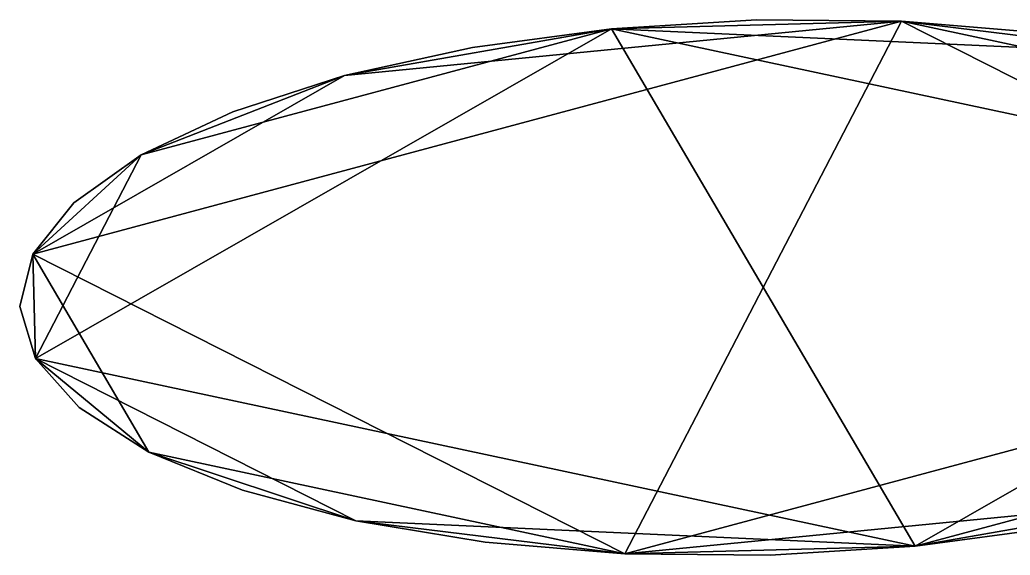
# Model space of a CAD drawing. Extents: x -2.81 to 2.84, y -2.77 to 2.75.
# Drawn here: x -2.81 to -1.145, y -0.484 to 0.415 of the extents above; entities that cross this region are included whole.
import ezdxf

# ---------------------------------------------------------------- set-up
doc = ezdxf.new("R2010")
doc.units = 0
doc.header["$MEASUREMENT"] = 0

msp = doc.modelspace()

# ---------------------------------------------------------------- linework, layer by layer
for points in [[(-1.327702, 0.413019, 10.429841), (-2.263988, 0.321706, 10.429841), (-2.787963, 0.021755, 10.429841)], [(-1.327702, 0.413019, 10.429841), (-2.787963, 0.021755, 10.429841), (-1.792555, -0.481945, 10.429841)], [(-2.783445, -0.153768, 10.379841), (-2.605554, 0.188719, 10.379841), (-1.815266, 0.40047, 10.379841)], [(-1.30499, -0.469396, 10.379841), (-2.783445, -0.153768, 10.379841), (-1.815266, 0.40047, 10.379841)], [(-2.605554, 0.188719, 10.379841), (-2.263988, 0.321706, 10.379841), (-1.815266, 0.40047, 10.379841)], [(-1.327702, 0.413019, 10.429841), (-1.815266, 0.40047, 10.429841), (-2.263988, 0.321706, 10.429841)], [(-2.263988, 0.321706, 10.379841), (-2.049021, 0.368838, 10.379841), (-1.815266, 0.40047, 10.379841)], [(-1.815266, 0.40047, 10.429841), (-2.049021, 0.368838, 10.429841), (-2.263988, 0.321706, 10.429841)], [(-1.815266, 0.40047, 10.379841), (-2.049021, 0.368838, 10.379841), (-2.049021, 0.368838, 10.429841)], [(-1.815266, 0.40047, 10.379841), (-2.049021, 0.368838, 10.429841), (-1.815266, 0.40047, 10.429841)], [(-1.815266, 0.40047, 10.379841), (-1.571706, 0.415388, 10.379841), (-1.327702, 0.413019, 10.379841)], [(-1.327702, 0.413019, 10.429841), (-1.571706, 0.415388, 10.429841), (-1.815266, 0.40047, 10.429841)], [(-1.571706, 0.415388, 10.379841), (-1.815266, 0.40047, 10.379841), (-1.815266, 0.40047, 10.429841)], [(-1.571706, 0.415388, 10.379841), (-1.815266, 0.40047, 10.429841), (-1.571706, 0.415388, 10.429841)], [(-1.815266, 0.40047, 10.379841), (-1.327702, 0.413019, 10.379841), (-0.875522, 0.357443, 10.379841)], [(-1.815266, 0.40047, 10.379841), (-0.875522, 0.357443, 10.379841), (-0.336811, 0.084842, 10.379841)], [(-1.815266, 0.40047, 10.379841), (-0.336811, 0.084842, 10.379841), (-1.30499, -0.469396, 10.379841)], [(-1.792555, -0.481945, 10.429841), (-0.332294, -0.090681, 10.429841), (-1.327702, 0.413019, 10.429841)], [(-1.327702, 0.413019, 10.379841), (-1.571706, 0.415388, 10.379841), (-1.571706, 0.415388, 10.429841)], [(-1.327702, 0.413019, 10.379841), (-1.571706, 0.415388, 10.429841), (-1.327702, 0.413019, 10.429841)], [(-1.327702, 0.413019, 10.379841), (-1.092629, 0.393453, 10.379841), (-0.875522, 0.357443, 10.379841)], [(-0.875522, 0.357443, 10.429841), (-1.092629, 0.393453, 10.429841), (-1.327702, 0.413019, 10.429841)], [(-0.527568, 0.242202, 10.429841), (-0.875522, 0.357443, 10.429841), (-1.327702, 0.413019, 10.429841)], [(-0.332294, -0.090681, 10.429841), (-0.527568, 0.242202, 10.429841), (-1.327702, 0.413019, 10.429841)], [(-1.092629, 0.393453, 10.379841), (-1.327702, 0.413019, 10.379841), (-1.327702, 0.413019, 10.429841)], [(-1.092629, 0.393453, 10.379841), (-1.327702, 0.413019, 10.429841), (-1.092629, 0.393453, 10.429841)], [(-2.049021, 0.368838, 10.379841), (-2.263988, 0.321706, 10.379841), (-2.263988, 0.321706, 10.429841)], [(-2.049021, 0.368838, 10.379841), (-2.263988, 0.321706, 10.429841), (-2.049021, 0.368838, 10.429841)], [(-2.263988, 0.321706, 10.429841), (-2.605554, 0.188719, 10.429841), (-2.787963, 0.021755, 10.429841)], [(-2.605554, 0.188719, 10.379841), (-2.451906, 0.260888, 10.379841), (-2.263988, 0.321706, 10.379841)], [(-2.263988, 0.321706, 10.429841), (-2.451906, 0.260888, 10.429841), (-2.605554, 0.188719, 10.429841)], [(-2.263988, 0.321706, 10.379841), (-2.451906, 0.260888, 10.379841), (-2.451906, 0.260888, 10.429841)], [(-2.263988, 0.321706, 10.379841), (-2.451906, 0.260888, 10.429841), (-2.263988, 0.321706, 10.429841)], [(-2.451906, 0.260888, 10.379841), (-2.605554, 0.188719, 10.379841), (-2.605554, 0.188719, 10.429841)], [(-2.451906, 0.260888, 10.379841), (-2.605554, 0.188719, 10.429841), (-2.451906, 0.260888, 10.429841)], [(-2.787963, 0.021755, 10.379841), (-2.719026, 0.107974, 10.379841), (-2.605554, 0.188719, 10.379841)], [(-2.783445, -0.153768, 10.379841), (-2.787963, 0.021755, 10.379841), (-2.605554, 0.188719, 10.379841)], [(-2.605554, 0.188719, 10.429841), (-2.719026, 0.107974, 10.429841), (-2.787963, 0.021755, 10.429841)], [(-2.605554, 0.188719, 10.379841), (-2.719026, 0.107974, 10.379841), (-2.719026, 0.107974, 10.429841)], [(-2.605554, 0.188719, 10.379841), (-2.719026, 0.107974, 10.429841), (-2.605554, 0.188719, 10.429841)], [(-2.719026, 0.107974, 10.379841), (-2.787963, 0.021755, 10.379841), (-2.787963, 0.021755, 10.429841)], [(-2.719026, 0.107974, 10.379841), (-2.787963, 0.021755, 10.429841), (-2.719026, 0.107974, 10.429841)], [(-0.336811, 0.084842, 10.379841), (-0.514703, -0.257645, 10.379841), (-1.30499, -0.469396, 10.379841)], [(-2.783445, -0.153768, 10.379841), (-2.809714, -0.066625, 10.379841), (-2.787963, 0.021755, 10.379841)], [(-2.787963, 0.021755, 10.429841), (-2.809714, -0.066625, 10.429841), (-2.783445, -0.153768, 10.429841)], [(-2.787963, 0.021755, 10.379841), (-2.809714, -0.066625, 10.379841), (-2.809714, -0.066625, 10.429841)], [(-2.787963, 0.021755, 10.379841), (-2.809714, -0.066625, 10.429841), (-2.787963, 0.021755, 10.429841)], [(-2.787963, 0.021755, 10.429841), (-2.783445, -0.153768, 10.429841), (-2.592689, -0.311128, 10.429841)], [(-2.787963, 0.021755, 10.429841), (-2.592689, -0.311128, 10.429841), (-1.792555, -0.481945, 10.429841)], [(-2.809714, -0.066625, 10.379841), (-2.783445, -0.153768, 10.379841), (-2.783445, -0.153768, 10.429841)], [(-2.809714, -0.066625, 10.379841), (-2.783445, -0.153768, 10.429841), (-2.809714, -0.066625, 10.429841)], [(-1.792555, -0.481945, 10.429841), (-0.856268, -0.390632, 10.429841), (-0.332294, -0.090681, 10.429841)], [(-2.592689, -0.311128, 10.379841), (-2.710165, -0.236327, 10.379841), (-2.783445, -0.153768, 10.379841)], [(-2.244734, -0.426368, 10.379841), (-2.592689, -0.311128, 10.379841), (-2.783445, -0.153768, 10.379841)], [(-1.30499, -0.469396, 10.379841), (-2.244734, -0.426368, 10.379841), (-2.783445, -0.153768, 10.379841)], [(-2.783445, -0.153768, 10.429841), (-2.710165, -0.236327, 10.429841), (-2.592689, -0.311128, 10.429841)], [(-2.783445, -0.153768, 10.379841), (-2.710165, -0.236327, 10.379841), (-2.710165, -0.236327, 10.429841)], [(-2.783445, -0.153768, 10.379841), (-2.710165, -0.236327, 10.429841), (-2.783445, -0.153768, 10.429841)], [(-2.710165, -0.236327, 10.379841), (-2.592689, -0.311128, 10.379841), (-2.592689, -0.311128, 10.429841)], [(-2.710165, -0.236327, 10.379841), (-2.592689, -0.311128, 10.429841), (-2.710165, -0.236327, 10.429841)], [(-0.514703, -0.257645, 10.379841), (-0.856268, -0.390632, 10.379841), (-1.30499, -0.469396, 10.379841)], [(-2.244734, -0.426368, 10.379841), (-2.435532, -0.375297, 10.379841), (-2.592689, -0.311128, 10.379841)], [(-2.592689, -0.311128, 10.429841), (-2.435532, -0.375297, 10.429841), (-2.244734, -0.426368, 10.429841)], [(-2.592689, -0.311128, 10.429841), (-2.244734, -0.426368, 10.429841), (-1.792555, -0.481945, 10.429841)], [(-2.592689, -0.311128, 10.379841), (-2.435532, -0.375297, 10.379841), (-2.435532, -0.375297, 10.429841)], [(-2.592689, -0.311128, 10.379841), (-2.435532, -0.375297, 10.429841), (-2.592689, -0.311128, 10.429841)], [(-2.435532, -0.375297, 10.379841), (-2.244734, -0.426368, 10.379841), (-2.244734, -0.426368, 10.429841)], [(-2.435532, -0.375297, 10.379841), (-2.244734, -0.426368, 10.429841), (-2.435532, -0.375297, 10.429841)], [(-1.792555, -0.481945, 10.429841), (-1.30499, -0.469396, 10.429841), (-0.856268, -0.390632, 10.429841)], [(-0.856268, -0.390632, 10.379841), (-1.071235, -0.437763, 10.379841), (-1.30499, -0.469396, 10.379841)], [(-1.30499, -0.469396, 10.429841), (-1.071235, -0.437763, 10.429841), (-0.856268, -0.390632, 10.429841)], [(-1.792555, -0.481945, 10.379841), (-2.027627, -0.462379, 10.379841), (-2.244734, -0.426368, 10.379841)], [(-1.30499, -0.469396, 10.379841), (-1.792555, -0.481945, 10.379841), (-2.244734, -0.426368, 10.379841)], [(-2.244734, -0.426368, 10.429841), (-2.027627, -0.462379, 10.429841), (-1.792555, -0.481945, 10.429841)], [(-2.244734, -0.426368, 10.379841), (-2.027627, -0.462379, 10.379841), (-2.027627, -0.462379, 10.429841)], [(-2.244734, -0.426368, 10.379841), (-2.027627, -0.462379, 10.429841), (-2.244734, -0.426368, 10.429841)], [(-1.30499, -0.469396, 10.379841), (-1.071235, -0.437763, 10.379841), (-1.071235, -0.437763, 10.429841)], [(-1.30499, -0.469396, 10.379841), (-1.071235, -0.437763, 10.429841), (-1.30499, -0.469396, 10.429841)], [(-2.027627, -0.462379, 10.379841), (-1.792555, -0.481945, 10.379841), (-1.792555, -0.481945, 10.429841)], [(-2.027627, -0.462379, 10.379841), (-1.792555, -0.481945, 10.429841), (-2.027627, -0.462379, 10.429841)], [(-1.30499, -0.469396, 10.379841), (-1.54855, -0.484314, 10.379841), (-1.792555, -0.481945, 10.379841)], [(-1.792555, -0.481945, 10.429841), (-1.54855, -0.484314, 10.429841), (-1.30499, -0.469396, 10.429841)], [(-1.792555, -0.481945, 10.379841), (-1.54855, -0.484314, 10.379841), (-1.54855, -0.484314, 10.429841)], [(-1.792555, -0.481945, 10.379841), (-1.54855, -0.484314, 10.429841), (-1.792555, -0.481945, 10.429841)], [(-1.54855, -0.484314, 10.379841), (-1.30499, -0.469396, 10.379841), (-1.30499, -0.469396, 10.429841)], [(-1.54855, -0.484314, 10.379841), (-1.30499, -0.469396, 10.429841), (-1.54855, -0.484314, 10.429841)]]:
    msp.add_3dface(points)

doc.saveas('drawing.dxf')
